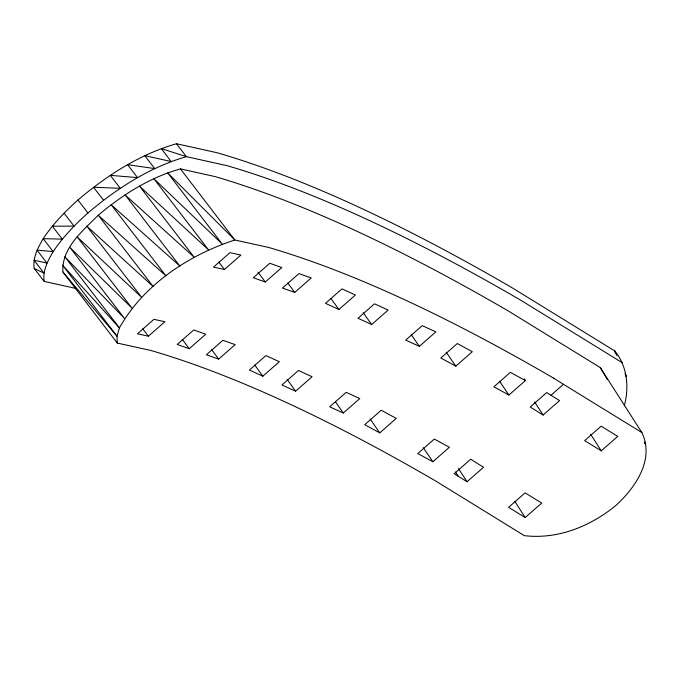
<?xml version="1.0" encoding="UTF-8"?>
<svg xmlns="http://www.w3.org/2000/svg" width="680" height="680" viewBox="0 0 680 680"><rect width="100%" height="100%" fill="white"/><g stroke="black" fill="none" stroke-linecap="round" stroke-linejoin="round"><path stroke-width="1.02" d="M624.257 405.918C629.357 387.311 627.368 366.146 614.712 350.905L512.21 287.819A2864.253 610.266 48.8 0 0 217.379 152.805L176.494 143.735C139.723 154.267 106.888 175.465 77.928 200.013C65.016 211.624 52.845 224.162 43.188 238.663C37.953 247.681 32.504 257.669 34.246 268.473L44.157 281.401L75.727 288.397M622.251 362.703L520.498 300.05A2847.908 606.781 48.8 0 0 227.137 165.691L186.405 156.663C149.668 167.229 116.883 188.436 87.95 212.976C75.029 224.578 62.849 237.125 53.176 251.608C47.931 260.627 42.458 270.589 44.157 281.401M148.368 336.217L164.874 321.742L153.944 319.328L137.436 333.803L148.368 336.217L142.732 328.805M224.434 269.51L240.924 255.051L229.993 252.645L213.503 267.104L224.434 269.51L218.799 262.106M189.244 348.704L205.751 334.228L193.715 329.962L177.216 344.437L189.244 348.704L182.308 339.43M265.31 282.004L281.8 267.537L269.773 263.271L253.283 277.729L265.31 282.004L257.958 272.178M218.662 359.108L235.169 344.632L222.912 340.306L206.406 354.781L218.662 359.108L211.735 349.716M294.729 292.409L311.219 277.942L298.962 273.615L282.472 288.074L294.729 292.409L287.801 283.016M262.837 376.201L279.335 361.726L265.931 355.572L249.424 370.039L262.837 376.201L254.77 365.05M338.895 309.502L355.385 295.035L341.98 288.881L325.49 303.339L338.895 309.502L330.939 298.495M295.587 391.221L312.086 376.745L298.452 370.498L281.945 384.974L295.587 391.221L287.198 379.449M371.646 324.522L388.135 310.054L374.501 303.807L358.012 318.265L371.646 324.522L363.256 312.749M343.289 413.024L359.788 398.556L346.171 392.334L329.673 406.801L343.289 413.024L335.418 401.727M419.356 346.324L435.846 331.865L422.221 325.644L405.73 340.102L419.356 346.324L411.247 334.688M379.754 432.863L396.262 418.387L381.25 410.227L364.752 424.694L379.754 432.863L370.124 418.948M455.821 366.154L472.311 351.696L457.308 343.536L440.818 357.995L455.821 366.154L446.19 352.24M432.863 461.728L449.361 447.262L434.291 439.067L417.784 453.543L432.863 461.728L423.283 447.687M525.41 380.57L510.34 372.376L493.85 386.835L508.921 395.029L525.41 380.57L524.212 378.811M550.953 395.267L559.581 400.579L543.09 415.038L530.23 407.023L546.72 392.555L550.953 395.267L563.457 384.302L641.861 432.556C654.789 459.569 635.519 487.356 616.225 505.172C590.801 526.235 557.711 539.656 524.306 535.644L436.152 481.279A2758.063 587.639 48.8 0 0 150.9 350.472L117.283 343.077L62.909 272C61.353 248.115 82.917 230.63 98.243 215.254C122.332 194.828 149.804 177.395 180.464 168.912L214.795 176.519A2847.908 606.781 48.8 0 1 508.156 310.879L600.287 367.6L641.861 432.556M467.024 481.746L483.531 467.271L470.671 459.246L454.163 473.722L467.024 481.746L458.515 468.579M525.189 517.539L541.696 503.064L525.113 492.864L508.614 507.331L525.189 517.539L514.879 501.449M601.256 450.84L617.746 436.373L601.163 426.173L584.673 440.631L601.256 450.84L590.614 434.248M34.246 268.473L43.936 273.13L34 260.194L46.98 263.075L37.017 250.129L53.176 251.608L43.188 238.663L62.305 239.139L52.3 226.185L74.035 226.1L64.022 213.146M553.707 378.19L563.457 384.302M62.909 272L116.994 336.217L117.283 343.077M103.547 200.218L93.534 187.263L120.283 188.292L110.279 175.338L137.547 177.624L127.559 164.679L154.726 168.597L144.763 155.652L171.207 161.525L161.27 148.589L186.405 156.663L176.494 143.735M77.928 200.013L87.95 212.976M180.464 168.912L234.838 239.989L268.473 247.401A2758.063 587.639 48.8 0 1 553.724 378.207M499.519 381.233L508.921 395.029M534.582 401.88L543.09 415.038M455.532 471.988L458.396 476.433M625.269 374.705L626.34 376.388L625.048 373.558M600.287 367.6L607.283 379.431M616.87 355.623L614.712 350.905L615.298 352.861M119.425 327.896L116.994 336.217L62.492 265.106L119.425 327.896C143.607 284.733 188.53 255.094 234.838 239.989L167.671 172.873L222.173 243.984L153.833 178.67L208.463 249.815L139.468 186.09L194.191 257.261L125.069 194.88L179.869 266.067L111.163 204.722L166.013 275.918L98.243 215.254L153.102 286.458L86.768 226.108L141.619 297.313L77.154 236.903L131.954 308.091L69.742 247.239L124.466 318.41L64.796 256.751L119.425 327.896M645.498 444.031L644.36 442.255L645.498 444.031"/></g></svg>
